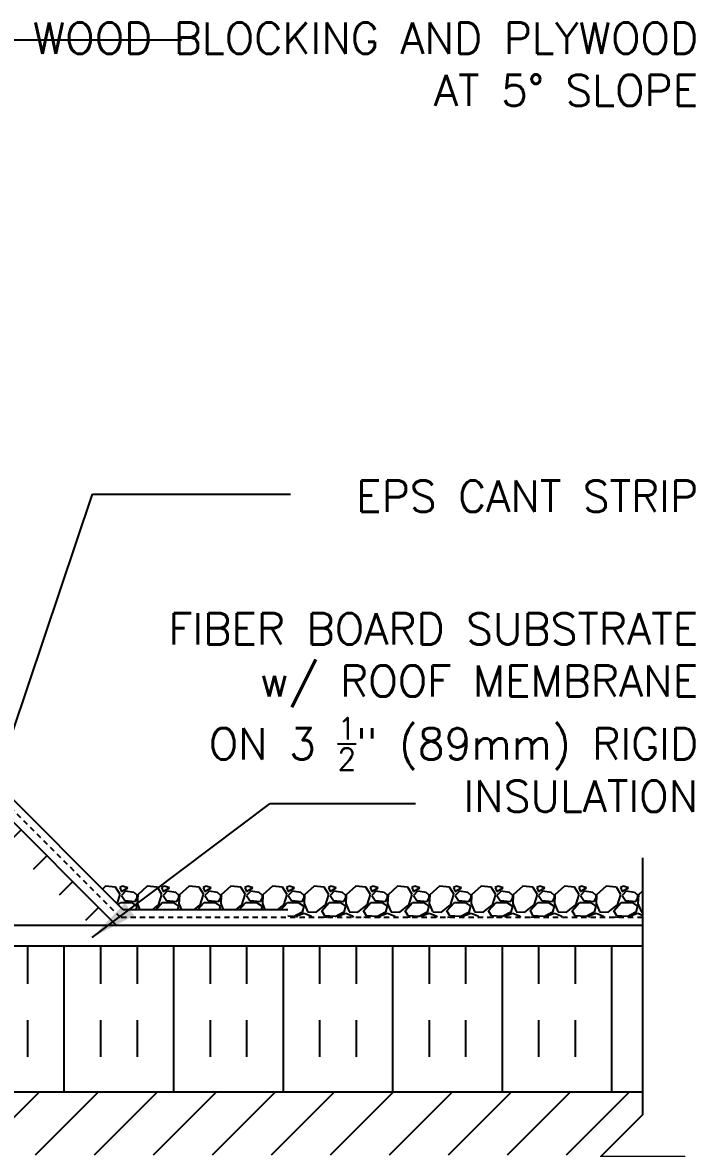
# Model space of a CAD drawing. Header units: inches. Extents: x 74.7 to 126.8, y 105.1 to 177.4.
# Drawn here: x 110.63 to 126.76, y 149.55 to 176.53 of the extents above; entities that cross this region are included whole.
import ezdxf

# ---------------------------------------------------------------- set-up
doc = ezdxf.new("R2010")
doc.units = ezdxf.units.IN
doc.header["$LTSCALE"] = 0.5
doc.header["$MEASUREMENT"] = 0
doc.linetypes.add('DASHED2', pattern=[0.375, 0.25, -0.125])
for name, color, linetype in [('HATCH', 12, 'Continuous'), ('line25', 2, 'Continuous'), ('LINE50', 5, 'Continuous'), ('LINE9', 9, 'Continuous'), ('TEXT', 4, 'Continuous')]:
    doc.layers.add(name, color=color, linetype=linetype)
doc.styles.add('DIM', font='romans.shx', dxfattribs={"width": 0.7})
doc.styles.add('ROMANS', font='romans.shx', dxfattribs={"height": 0.75})
doc.dimstyles.new('ext_12', dxfattribs={"dimscale": 12, "dimtxt": 0.09375, "dimasz": 0.09375, "dimexe": 0.09375, "dimexo": 0.0625, "dimgap": 0.0625, "dimtad": 1, "dimdec": 1, "dimzin": 3, "dimdsep": 46, "dimlunit": 4, "dimtxsty": 'DIM', "dimcen": 0.09, "dimdle": 0.09375, "dimclrt": 4, "dimadec": 0, "dimazin": 0, "dimtfac": 1, "dimtdec": 1, "dimtmove": 2, "dimatfit": 3, "dimfxl": 1, "dimfrac": 2, "dimtolj": 1, "dimtzin": 0, "dimarcsym": 0})

msp = doc.modelspace()

# ---------------------------------------------------------------- hatches: boundary and pattern name
at = {"layer": 'HATCH'}
h = msp.add_hatch(dxfattribs=at)
h.set_pattern_fill('INSUL', color=256, scale=7, angle=45, style=0)
h.set_pattern_definition([(45, (1.3801, -4.0094), (-1.856155, 1.856155), []), (45, (0.7614, -3.3907), (-1.856155, 1.856155), [0.875, -0.875]), (45, (0.1427, -2.772), (-1.856155, 1.856155), [0.875, -0.875])])
h.paths.add_polyline_path([(109.932, 155.017), (112.76, 155.017), (108.683, 159.093), (108.683, 156.265)])
h = msp.add_hatch(dxfattribs=at)
h.set_pattern_fill('INSUL', color=256, scale=7, angle=90, style=0)
h.set_pattern_definition([(90, (1.3801, -4.0094), (-2.625, 2e-16), []), (90, (0.5051, -4.0094), (-2.625, 2e-16), [0.875, -0.875]), (90, (-0.3699, -4.0094), (-2.625, 2e-16), [0.875, -0.875])])
edge = h.paths.add_edge_path()
edge.add_arc((109.151, 151.213), 0.0312, 270, 450)
edge.add_line((109.151, 151.244), (108.776, 151.244))
edge.add_arc((108.776, 151.213), 0.0312, 90, 270)
edge.add_line((108.776, 151.182), (109.151, 151.182))
h.paths.add_polyline_path([(109.151, 151.369), (109.151, 151.244), (108.776, 151.244), (108.776, 151.369)])
edge = h.paths.add_edge_path()
edge.add_line((108.87, 151.142), (108.87, 151.182))
edge.add_line((108.87, 151.182), (109.057, 151.182))
edge.add_line((109.057, 151.182), (109.057, 151.142))
edge.add_line((109.057, 151.142), (109.46, 151.142))
edge.add_arc((109.323, 151.016), 0.186, -41.8195, 42.6425, ccw=False)
edge.add_line((109.462, 150.892), (125.493, 150.892))
edge.add_line((125.493, 150.892), (125.493, 154.392))
edge.add_line((125.493, 154.392), (108.683, 154.392))
edge.add_line((108.683, 154.392), (108.683, 151.142))
edge.add_line((108.683, 151.142), (108.87, 151.142))
h = msp.add_hatch(dxfattribs=at)
h.set_pattern_fill('ANSI31', color=256, scale=8, style=0)
h.set_pattern_definition([(45, (1.3801, -4.0069), (-0.707107, 0.707107), [])])
h.paths.add_polyline_path([(124.532, 149.394), (125.493, 150.355), (125.493, 150.894), (102.058, 150.894), (102.058, 149.394)])

# ---------------------------------------------------------------- linework, layer by layer
for p, q in [((113.04, 155.267), (108.933, 159.374)), ((112.62, 155.831), (112.545, 155.762)), ((112.86, 155.81), (112.62, 155.83)), ((112.972, 155.631), (112.862, 155.811)), ((113.03, 155.83), (112.96, 155.8)), ((112.96, 155.801), (113, 155.701)), ((113, 155.701), (113.15, 155.791)), ((113.1, 155.711), (113, 155.611)), ((113.15, 155.791), (113.03, 155.831)), ((113.301, 155.681), (113.101, 155.711)), ((113.62, 155.831), (113.39, 155.621)), ((113.86, 155.81), (113.62, 155.83)), ((113.972, 155.631), (113.862, 155.811)), ((114.03, 155.83), (113.96, 155.8)), ((113.96, 155.801), (114, 155.701)), ((114, 155.701), (114.15, 155.791)), ((114.1, 155.711), (114, 155.611)), ((114.15, 155.791), (114.03, 155.831)), ((114.301, 155.681), (114.101, 155.711)), ((114.62, 155.831), (114.39, 155.621)), ((114.86, 155.81), (114.62, 155.83)), ((114.972, 155.631), (114.862, 155.811)), ((115.03, 155.83), (114.96, 155.8)), ((114.96, 155.801), (115, 155.701)), ((115, 155.701), (115.15, 155.791)), ((115.1, 155.711), (115, 155.611)), ((115.15, 155.791), (115.03, 155.831)), ((115.301, 155.681), (115.101, 155.711)), ((115.62, 155.831), (115.39, 155.621)), ((115.86, 155.81), (115.62, 155.83)), ((115.972, 155.631), (115.862, 155.811)), ((116.03, 155.83), (115.96, 155.8)), ((115.96, 155.801), (116, 155.701)), ((116, 155.701), (116.15, 155.791)), ((116.1, 155.711), (116, 155.611)), ((116.15, 155.791), (116.03, 155.831)), ((116.301, 155.681), (116.101, 155.711)), ((116.62, 155.831), (116.39, 155.621)), ((116.86, 155.81), (116.62, 155.83)), ((116.972, 155.631), (116.862, 155.811)), ((117.03, 155.83), (116.96, 155.8)), ((116.96, 155.801), (117, 155.701)), ((117, 155.701), (117.15, 155.791)), ((117.1, 155.711), (117, 155.611)), ((117.15, 155.791), (117.03, 155.831)), ((117.301, 155.681), (117.101, 155.711)), ((117.62, 155.831), (117.39, 155.621)), ((117.86, 155.81), (117.62, 155.83)), ((117.972, 155.631), (117.862, 155.811)), ((118.03, 155.83), (117.96, 155.8)), ((117.96, 155.801), (118, 155.701)), ((118, 155.701), (118.15, 155.791)), ((118.1, 155.711), (118, 155.611)), ((118.15, 155.791), (118.03, 155.831)), ((118.301, 155.681), (118.101, 155.711)), ((118.62, 155.831), (118.39, 155.621)), ((118.86, 155.81), (118.62, 155.83)), ((118.972, 155.631), (118.862, 155.811)), ((119.03, 155.83), (118.96, 155.8)), ((118.96, 155.801), (119, 155.701)), ((119, 155.701), (119.15, 155.791)), ((119.1, 155.711), (119, 155.611)), ((119.15, 155.791), (119.03, 155.831)), ((119.301, 155.681), (119.101, 155.711)), ((119.62, 155.831), (119.39, 155.621)), ((119.86, 155.81), (119.62, 155.83)), ((119.972, 155.631), (119.862, 155.811)), ((120.03, 155.83), (119.96, 155.8)), ((119.96, 155.801), (120, 155.701)), ((120, 155.701), (120.15, 155.791)), ((120.1, 155.711), (120, 155.611)), ((120.15, 155.791), (120.03, 155.831)), ((120.301, 155.681), (120.101, 155.711)), ((120.62, 155.831), (120.39, 155.621)), ((120.86, 155.81), (120.62, 155.83)), ((120.972, 155.631), (120.862, 155.811)), ((121.03, 155.83), (120.96, 155.8)), ((120.96, 155.801), (121, 155.701)), ((121, 155.701), (121.15, 155.791)), ((121.1, 155.711), (121, 155.611)), ((121.15, 155.791), (121.03, 155.831)), ((121.301, 155.681), (121.101, 155.711)), ((121.62, 155.831), (121.39, 155.621)), ((121.86, 155.81), (121.62, 155.83)), ((121.972, 155.631), (121.862, 155.811)), ((122.03, 155.83), (121.96, 155.8)), ((121.96, 155.801), (122, 155.701)), ((122, 155.701), (122.15, 155.791)), ((122.1, 155.711), (122, 155.611)), ((122.15, 155.791), (122.03, 155.831)), ((122.301, 155.681), (122.101, 155.711)), ((122.62, 155.831), (122.39, 155.621)), ((122.86, 155.81), (122.62, 155.83)), ((122.972, 155.631), (122.862, 155.811)), ((123.03, 155.83), (122.96, 155.8)), ((122.96, 155.801), (123, 155.701)), ((123, 155.701), (123.15, 155.791)), ((123.1, 155.711), (123, 155.611)), ((123.15, 155.791), (123.03, 155.831)), ((123.301, 155.681), (123.101, 155.711)), ((123.62, 155.831), (123.39, 155.621)), ((123.86, 155.81), (123.62, 155.83)), ((123.972, 155.631), (123.862, 155.811)), ((124.03, 155.83), (123.96, 155.8)), ((123.96, 155.801), (124, 155.701)), ((124, 155.701), (124.15, 155.791)), ((124.1, 155.711), (124, 155.611)), ((124.15, 155.791), (124.03, 155.831)), ((124.301, 155.681), (124.101, 155.711)), ((124.62, 155.831), (124.39, 155.621)), ((124.86, 155.81), (124.62, 155.83)), ((124.972, 155.631), (124.862, 155.811)), ((125.03, 155.83), (124.96, 155.8)), ((124.96, 155.801), (125, 155.701)), ((125, 155.701), (125.15, 155.791)), ((125.1, 155.711), (125, 155.611)), ((125.15, 155.791), (125.03, 155.831)), ((125.301, 155.681), (125.101, 155.711)), ((125.493, 155.714), (125.39, 155.621)), ((112.899, 155.408), (112.97, 155.63)), ((112.926, 155.381), (112.98, 155.441)), ((112.98, 155.441), (113.24, 155.441)), ((113, 155.611), (113.08, 155.491)), ((113.08, 155.49), (113.33, 155.46)), ((113.24, 155.442), (113.37, 155.352)), ((113.382, 155.609), (113.302, 155.679)), ((113.33, 155.461), (113.38, 155.551)), ((113.39, 155.621), (113.38, 155.411)), ((113.38, 155.551), (113.38, 155.611)), ((113.824, 155.267), (113.98, 155.441)), ((113.89, 155.38), (113.97, 155.63)), ((113.98, 155.441), (114.24, 155.441)), ((114, 155.611), (114.08, 155.491)), ((114.08, 155.49), (114.33, 155.46)), ((114.24, 155.442), (114.37, 155.352)), ((114.382, 155.609), (114.302, 155.679)), ((114.33, 155.461), (114.38, 155.551)), ((114.39, 155.621), (114.38, 155.411)), ((114.38, 155.551), (114.38, 155.611)), ((114.824, 155.267), (114.98, 155.441)), ((114.89, 155.38), (114.97, 155.63)), ((114.98, 155.441), (115.24, 155.441)), ((115, 155.611), (115.08, 155.491)), ((115.08, 155.49), (115.33, 155.46)), ((115.24, 155.442), (115.37, 155.352)), ((115.382, 155.609), (115.302, 155.679)), ((115.33, 155.461), (115.38, 155.551)), ((115.39, 155.621), (115.38, 155.411)), ((115.38, 155.551), (115.38, 155.611)), ((115.824, 155.267), (115.98, 155.441)), ((115.89, 155.38), (115.97, 155.63)), ((115.98, 155.441), (116.24, 155.441)), ((116, 155.611), (116.08, 155.491)), ((116.08, 155.49), (116.33, 155.46)), ((116.24, 155.442), (116.37, 155.352)), ((116.382, 155.609), (116.302, 155.679)), ((116.33, 155.461), (116.38, 155.551)), ((116.39, 155.621), (116.38, 155.411)), ((116.38, 155.551), (116.38, 155.611)), ((116.824, 155.267), (116.98, 155.441)), ((116.89, 155.38), (116.97, 155.63)), ((116.98, 155.441), (117.24, 155.441)), ((117, 155.611), (117.08, 155.491)), ((117.08, 155.49), (117.33, 155.46)), ((117.24, 155.442), (117.37, 155.352)), ((117.382, 155.609), (117.302, 155.679)), ((117.33, 155.461), (117.38, 155.551)), ((117.39, 155.621), (117.38, 155.411)), ((117.38, 155.551), (117.38, 155.611)), ((117.8, 155.241), (117.98, 155.441)), ((117.89, 155.38), (117.97, 155.63)), ((117.98, 155.441), (118.24, 155.441)), ((118, 155.611), (118.08, 155.491)), ((118.08, 155.49), (118.33, 155.46)), ((118.24, 155.442), (118.37, 155.352)), ((118.382, 155.609), (118.302, 155.679)), ((118.33, 155.461), (118.38, 155.551)), ((118.39, 155.621), (118.38, 155.411)), ((118.38, 155.551), (118.38, 155.611)), ((118.8, 155.241), (118.98, 155.441)), ((118.89, 155.38), (118.97, 155.63)), ((118.98, 155.441), (119.24, 155.441)), ((119, 155.611), (119.08, 155.491)), ((119.08, 155.49), (119.33, 155.46)), ((119.24, 155.442), (119.37, 155.352)), ((119.382, 155.609), (119.302, 155.679)), ((119.33, 155.461), (119.38, 155.551)), ((119.39, 155.621), (119.38, 155.411)), ((119.38, 155.551), (119.38, 155.611)), ((119.8, 155.241), (119.98, 155.441)), ((119.89, 155.38), (119.97, 155.63)), ((119.98, 155.441), (120.24, 155.441)), ((120, 155.611), (120.08, 155.491)), ((120.08, 155.49), (120.33, 155.46)), ((120.24, 155.442), (120.37, 155.352)), ((120.382, 155.609), (120.302, 155.679)), ((120.33, 155.461), (120.38, 155.551)), ((120.39, 155.621), (120.38, 155.411)), ((120.38, 155.551), (120.38, 155.611)), ((120.8, 155.241), (120.98, 155.441)), ((120.89, 155.38), (120.97, 155.63)), ((120.98, 155.441), (121.24, 155.441)), ((121, 155.611), (121.08, 155.491)), ((121.08, 155.49), (121.33, 155.46)), ((121.24, 155.442), (121.37, 155.352)), ((121.382, 155.609), (121.302, 155.679)), ((121.33, 155.461), (121.38, 155.551)), ((121.39, 155.621), (121.38, 155.411)), ((121.38, 155.551), (121.38, 155.611)), ((121.8, 155.241), (121.98, 155.441)), ((121.89, 155.38), (121.97, 155.63)), ((121.98, 155.441), (122.24, 155.441)), ((122, 155.611), (122.08, 155.491)), ((122.08, 155.49), (122.33, 155.46)), ((122.24, 155.442), (122.37, 155.352)), ((122.382, 155.609), (122.302, 155.679)), ((122.33, 155.461), (122.38, 155.551)), ((122.39, 155.621), (122.38, 155.411)), ((122.38, 155.551), (122.38, 155.611)), ((122.8, 155.241), (122.98, 155.441)), ((122.89, 155.38), (122.97, 155.63)), ((122.98, 155.441), (123.24, 155.441)), ((123, 155.611), (123.08, 155.491)), ((123.08, 155.49), (123.33, 155.46)), ((123.24, 155.442), (123.37, 155.352)), ((123.382, 155.609), (123.302, 155.679)), ((123.33, 155.461), (123.38, 155.551)), ((123.39, 155.621), (123.38, 155.411)), ((123.38, 155.551), (123.38, 155.611)), ((123.8, 155.241), (123.98, 155.441)), ((123.89, 155.38), (123.97, 155.63)), ((123.98, 155.441), (124.24, 155.441)), ((124, 155.611), (124.08, 155.491)), ((124.08, 155.49), (124.33, 155.46)), ((124.24, 155.443), (124.37, 155.353)), ((124.382, 155.609), (124.302, 155.679)), ((124.33, 155.461), (124.38, 155.551)), ((124.39, 155.621), (124.38, 155.411)), ((124.38, 155.551), (124.38, 155.611)), ((124.8, 155.241), (124.98, 155.441)), ((124.89, 155.38), (124.97, 155.63)), ((124.98, 155.441), (125.24, 155.441)), ((125, 155.611), (125.08, 155.491)), ((125.08, 155.49), (125.33, 155.46)), ((125.24, 155.443), (125.37, 155.353)), ((125.382, 155.609), (125.302, 155.679)), ((125.33, 155.461), (125.38, 155.551)), ((125.39, 155.621), (125.38, 155.411)), ((125.38, 155.551), (125.38, 155.611)), ((116.989, 155.267), (113.04, 155.267)), ((113.37, 155.351), (113.346, 155.267)), ((113.379, 155.412), (113.44, 155.267)), ((113.742, 155.267), (113.89, 155.381)), ((114.37, 155.351), (114.346, 155.267)), ((114.379, 155.412), (114.44, 155.267)), ((114.742, 155.267), (114.89, 155.381)), ((115.37, 155.351), (115.346, 155.267)), ((115.379, 155.412), (115.44, 155.267)), ((115.742, 155.267), (115.89, 155.381)), ((116.37, 155.351), (116.346, 155.267)), ((116.379, 155.412), (116.44, 155.267)), ((116.742, 155.267), (116.89, 155.381)), ((117.331, 155.21), (117.121, 155.1)), ((117.22, 155.131), (117.38, 155.181)), ((117.37, 155.351), (117.33, 155.211)), ((117.379, 155.412), (117.459, 155.222)), ((117.38, 155.181), (117.54, 155.121)), ((117.46, 155.22), (117.67, 155.21)), ((117.67, 155.211), (117.89, 155.381)), ((117.872, 155.12), (117.802, 155.24)), ((118.331, 155.21), (118.121, 155.1)), ((118.22, 155.131), (118.38, 155.181)), ((118.37, 155.351), (118.33, 155.211)), ((118.379, 155.412), (118.459, 155.222)), ((118.38, 155.181), (118.54, 155.121)), ((118.46, 155.22), (118.67, 155.21)), ((118.67, 155.211), (118.89, 155.381)), ((118.872, 155.12), (118.802, 155.24)), ((119.331, 155.21), (119.121, 155.1)), ((119.22, 155.131), (119.38, 155.181)), ((119.37, 155.351), (119.33, 155.211)), ((119.379, 155.412), (119.459, 155.222)), ((119.38, 155.181), (119.54, 155.121)), ((119.46, 155.22), (119.67, 155.21)), ((119.67, 155.211), (119.89, 155.381)), ((119.872, 155.12), (119.802, 155.24)), ((120.331, 155.21), (120.121, 155.1)), ((120.22, 155.131), (120.38, 155.181)), ((120.37, 155.351), (120.33, 155.211)), ((120.379, 155.412), (120.459, 155.222)), ((120.38, 155.181), (120.54, 155.121)), ((120.46, 155.22), (120.67, 155.21)), ((120.67, 155.211), (120.89, 155.381)), ((120.872, 155.12), (120.802, 155.24)), ((121.331, 155.21), (121.121, 155.1)), ((121.22, 155.131), (121.38, 155.181)), ((121.37, 155.351), (121.33, 155.211)), ((121.379, 155.412), (121.459, 155.222)), ((121.38, 155.181), (121.54, 155.121)), ((121.46, 155.22), (121.67, 155.21)), ((121.67, 155.211), (121.89, 155.381)), ((121.872, 155.12), (121.802, 155.24)), ((122.331, 155.21), (122.121, 155.1)), ((122.22, 155.131), (122.38, 155.181)), ((122.37, 155.351), (122.33, 155.211)), ((122.379, 155.412), (122.459, 155.222)), ((122.38, 155.181), (122.54, 155.121)), ((122.46, 155.22), (122.67, 155.21)), ((122.67, 155.211), (122.89, 155.381)), ((122.872, 155.12), (122.802, 155.24)), ((123.331, 155.21), (123.121, 155.1)), ((123.22, 155.131), (123.38, 155.181)), ((123.37, 155.351), (123.33, 155.211)), ((123.379, 155.412), (123.459, 155.222)), ((123.38, 155.181), (123.54, 155.121)), ((123.46, 155.22), (123.67, 155.21)), ((123.67, 155.211), (123.89, 155.381)), ((123.872, 155.12), (123.802, 155.24)), ((124.331, 155.21), (124.121, 155.1)), ((124.22, 155.131), (124.38, 155.181)), ((124.37, 155.351), (124.33, 155.211)), ((124.379, 155.412), (124.459, 155.222)), ((124.38, 155.181), (124.54, 155.121)), ((124.46, 155.22), (124.67, 155.21)), ((124.67, 155.211), (124.89, 155.381)), ((124.872, 155.12), (124.802, 155.24)), ((125.331, 155.21), (125.121, 155.1)), ((125.22, 155.131), (125.38, 155.181)), ((125.37, 155.351), (125.33, 155.211)), ((125.379, 155.412), (125.459, 155.222)), ((125.38, 155.181), (125.493, 155.138)), ((125.46, 155.22), (125.493, 155.219)), ((116.989, 155.142), (116.989, 155.142)), ((117.12, 155.102), (116.989, 155.113)), ((117.199, 155.081), (117.22, 155.131)), ((117.54, 155.12), (117.558, 155.081)), ((117.891, 155.09), (117.814, 155.081)), ((118.12, 155.102), (117.87, 155.122)), ((117.928, 155.081), (117.89, 155.091)), ((118.199, 155.081), (118.22, 155.131)), ((118.54, 155.12), (118.558, 155.081)), ((118.891, 155.09), (118.814, 155.081)), ((119.12, 155.102), (118.87, 155.122)), ((118.928, 155.081), (118.89, 155.091)), ((119.199, 155.081), (119.22, 155.131)), ((119.54, 155.12), (119.558, 155.081)), ((119.891, 155.09), (119.814, 155.081)), ((120.12, 155.102), (119.87, 155.122)), ((119.928, 155.081), (119.89, 155.091)), ((120.199, 155.081), (120.22, 155.131)), ((120.54, 155.12), (120.558, 155.081)), ((120.891, 155.09), (120.814, 155.081)), ((121.12, 155.102), (120.87, 155.122)), ((120.928, 155.081), (120.89, 155.091)), ((121.199, 155.081), (121.22, 155.131)), ((121.54, 155.12), (121.558, 155.081)), ((121.891, 155.09), (121.814, 155.081)), ((122.12, 155.102), (121.87, 155.122)), ((121.928, 155.081), (121.89, 155.091)), ((122.199, 155.081), (122.22, 155.131)), ((122.54, 155.12), (122.558, 155.081)), ((122.891, 155.09), (122.814, 155.081)), ((123.12, 155.102), (122.87, 155.122)), ((122.928, 155.081), (122.89, 155.091)), ((123.199, 155.081), (123.22, 155.131)), ((123.54, 155.12), (123.558, 155.081)), ((123.891, 155.09), (123.814, 155.081)), ((124.12, 155.102), (123.87, 155.122)), ((123.928, 155.081), (123.89, 155.091)), ((124.199, 155.081), (124.22, 155.131)), ((124.54, 155.12), (124.558, 155.081)), ((124.891, 155.09), (124.814, 155.081)), ((125.12, 155.102), (124.87, 155.122)), ((124.928, 155.081), (124.89, 155.091)), ((125.199, 155.081), (125.22, 155.131))]:
    msp.add_line(p, q, dxfattribs=at)
at = {"layer": 'line25'}
msp.add_line((112.885, 154.892), (108.683, 159.093), dxfattribs=at)
for points in [[(125.493, 154.392), (108.683, 154.392)], [(125.493, 150.894), (102.058, 150.894), (102.058, 142.894)]]:
    msp.add_lwpolyline(points, dxfattribs=at)
at = {"layer": 'LINE50', "color": 9, "linetype": 'DASHED2'}
for p, q in [((112.978, 155.081), (108.808, 159.251)), ((125.493, 155.081), (112.978, 155.081))]:
    msp.add_line(p, q, dxfattribs=at)
at = {"layer": 'LINE9'}
for points in [[(125.493, 156.512), (125.493, 150.355), (124.493, 149.355), (125.493, 149.355), (126.493, 149.355), (125.493, 148.355), (125.493, 141.743)], [(125.493, 154.892), (108.683, 154.892)]]:
    msp.add_lwpolyline(points, dxfattribs=at)

# ---------------------------------------------------------------- texts
at = {"layer": 'TEXT', "char_height": 0.75, "attachment_point": 3, "style": 'ROMANS'}
for s, insert, width in [('\\A1;WOOD BLOCKING AND PLYWOOD \\PAT 5%%D SLOPE', (126.823, 176.527), 17.3954), ('\\A1;EPS CANT STRIP', (126.823, 165.549), 9.59335), ('\\A1;FIBER BOARD SUBSTRATE\\Pw/ ROOF MEMBRANE \\PON 3 {\\H0.7x;\\S1/2;}" (89mm) RIGID \\PINSULATION', (126.823, 162.373), 26.1134)]:
    msp.add_mtext(s, dxfattribs=dict(at, insert=insert, width=width))

# ---------------------------------------------------------------- leaders
at = {"layer": 'TEXT'}
for points in [[(97.796, 174.68), (109.353, 176.116), (114.441, 176.116)], [(109.792, 157.745), (112.305, 165.224), (117.053, 165.224)], [(112.297, 154.6), (116.567, 157.812), (120.049, 157.812)]]:
    msp.add_leader(points, dimstyle='ext_12', override={"dimgap": 0.0625, "dimtad": 0}, dxfattribs=at)

doc.saveas('drawing.dxf')
